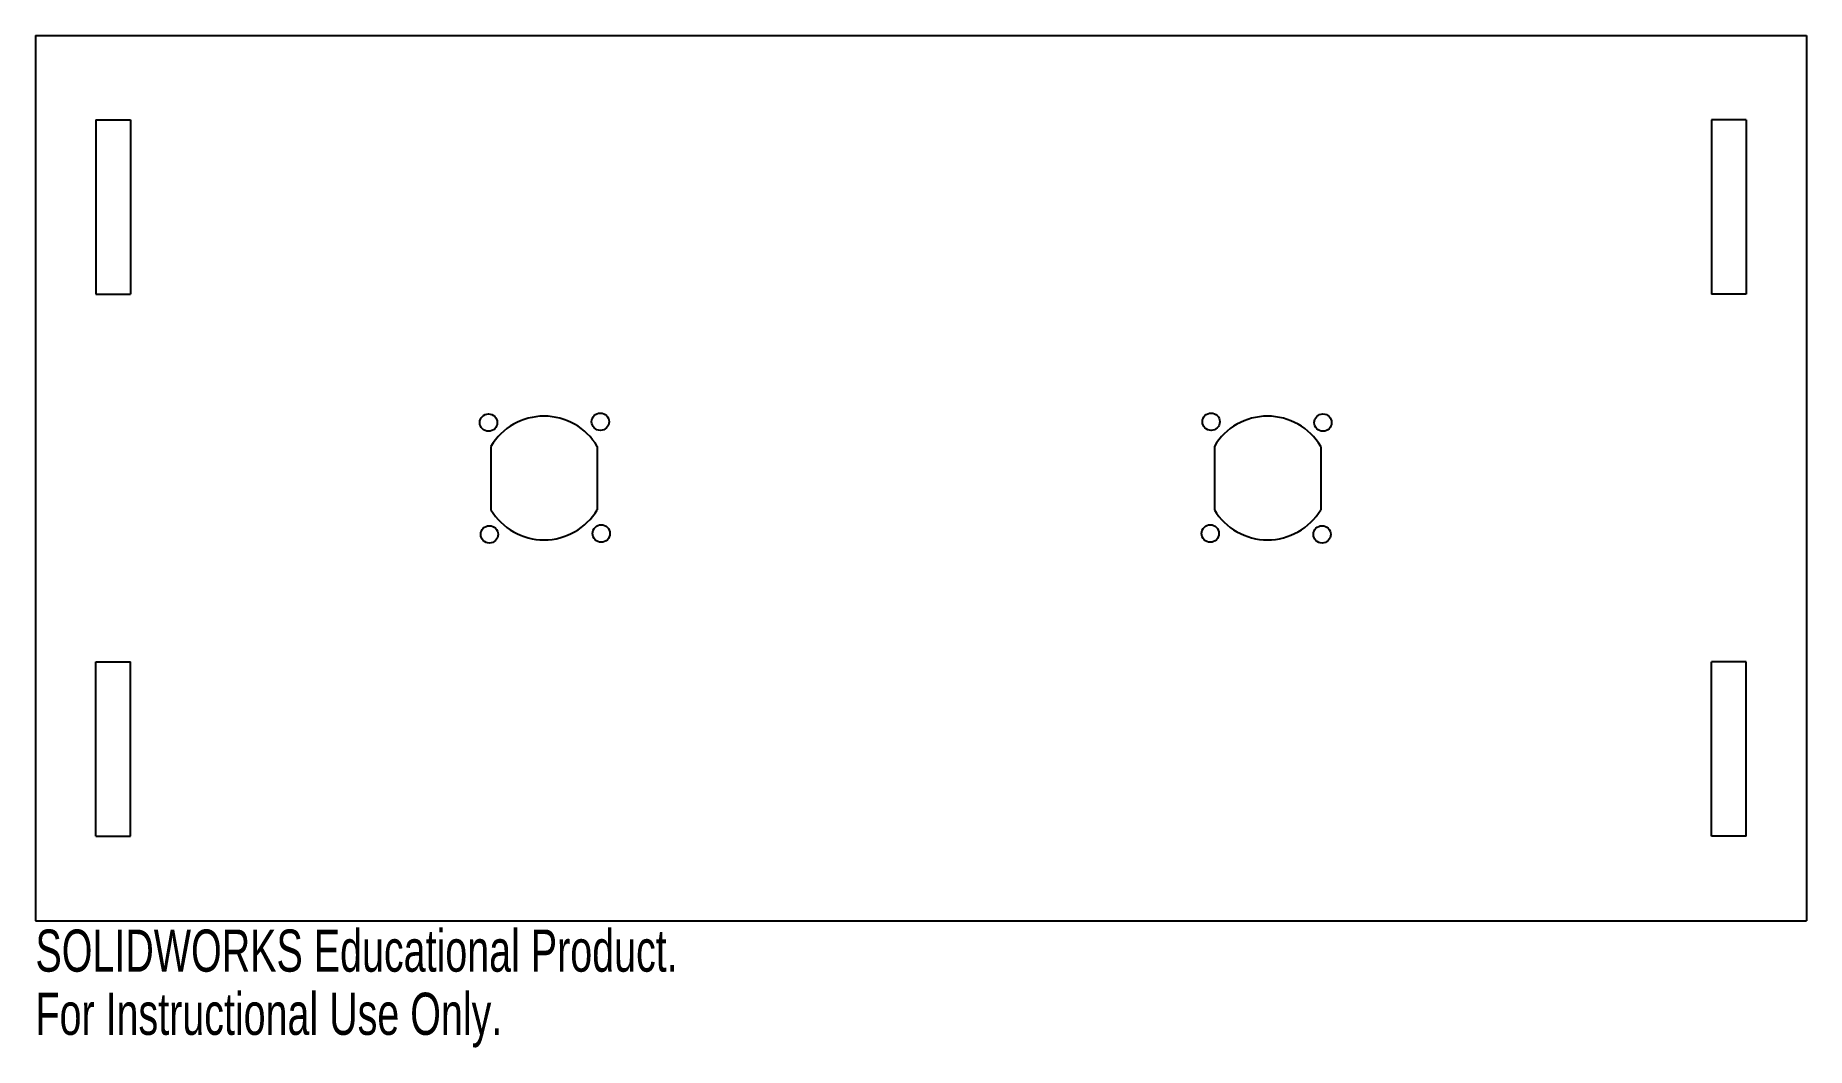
# Model space of a CAD drawing. Header units: millimetres. Extents: x -124 to 80, y -64 to 52.
import ezdxf

# ---------------------------------------------------------------- set-up
doc = ezdxf.new("R2010")
doc.units = ezdxf.units.MM
doc.styles.add('SLDTEXTSTYLE0', font='TXT', dxfattribs={"width": 0.7})

msp = doc.modelspace()

# ---------------------------------------------------------------- linework, layer by layer
at = {"color": 7, "linetype": 'Continuous'}
for p, q in [((-123.62, 52.4), (79.58, 52.4)), ((-123.62, 52.4), (-123.62, -49.2)), ((79.58, 52.4), (79.58, -49.2)), ((-116.7, 42.7), (-112.7, 42.7)), ((-116.7, 42.7), (-116.7, 22.7)), ((-112.7, 42.7), (-112.7, 22.7)), ((68.65, 42.7), (68.65, 22.7)), ((72.65, 42.7), (68.65, 42.7)), ((72.65, 42.7), (72.65, 22.7)), ((-116.7, 22.7), (-112.7, 22.7)), ((72.65, 22.7), (68.65, 22.7)), ((-71.37, 5.23), (-71.37, -2.04)), ((-59.17, 5.23), (-59.17, -2.04)), ((11.63, 5.23), (11.63, -2.04)), ((23.83, 5.23), (23.83, -2.04)), ((-116.7, -19.51), (-112.7, -19.51)), ((-116.7, -39.51), (-116.7, -19.51)), ((-112.7, -39.51), (-112.7, -19.51)), ((72.65, -19.51), (68.65, -19.51)), ((68.65, -39.51), (68.65, -19.51)), ((72.65, -39.51), (72.65, -19.51)), ((-116.7, -39.51), (-112.7, -39.51)), ((72.65, -39.51), (68.65, -39.51)), ((-123.62, -49.2), (79.58, -49.2))]:
    msp.add_line(p, q, dxfattribs=at)
for centre in [(-71.64, 7.96), (-58.81, 8.06), (11.26, 8.06), (24.09, 7.96), (-71.54, -4.87), (-58.71, -4.77), (11.16, -4.77), (23.99, -4.87)]:
    msp.add_circle(centre, 1, dxfattribs=at)
for centre, start, end in [((-65.27, 1.6), 30.7782, 149.2218), ((17.73, 1.6), 30.7782, 149.2218), ((-65.27, 1.6), 210.7782, 329.2218), ((17.73, 1.6), 210.7782, 329.2218)]:
    msp.add_arc(centre, 7.1, start, end, dxfattribs=at)

# ---------------------------------------------------------------- texts
at = {"color": 7, "linetype": 'Continuous', "char_height": 4.8336, "attachment_point": 1, "style": 'SLDTEXTSTYLE0'}
for s, insert in [('SOLIDWORKS Educational Product.', (-123.62, -50.22)), ('For Instructional Use Only.', (-123.62, -57.47))]:
    msp.add_mtext(s, dxfattribs=dict(at, insert=insert))

doc.saveas('drawing.dxf')
